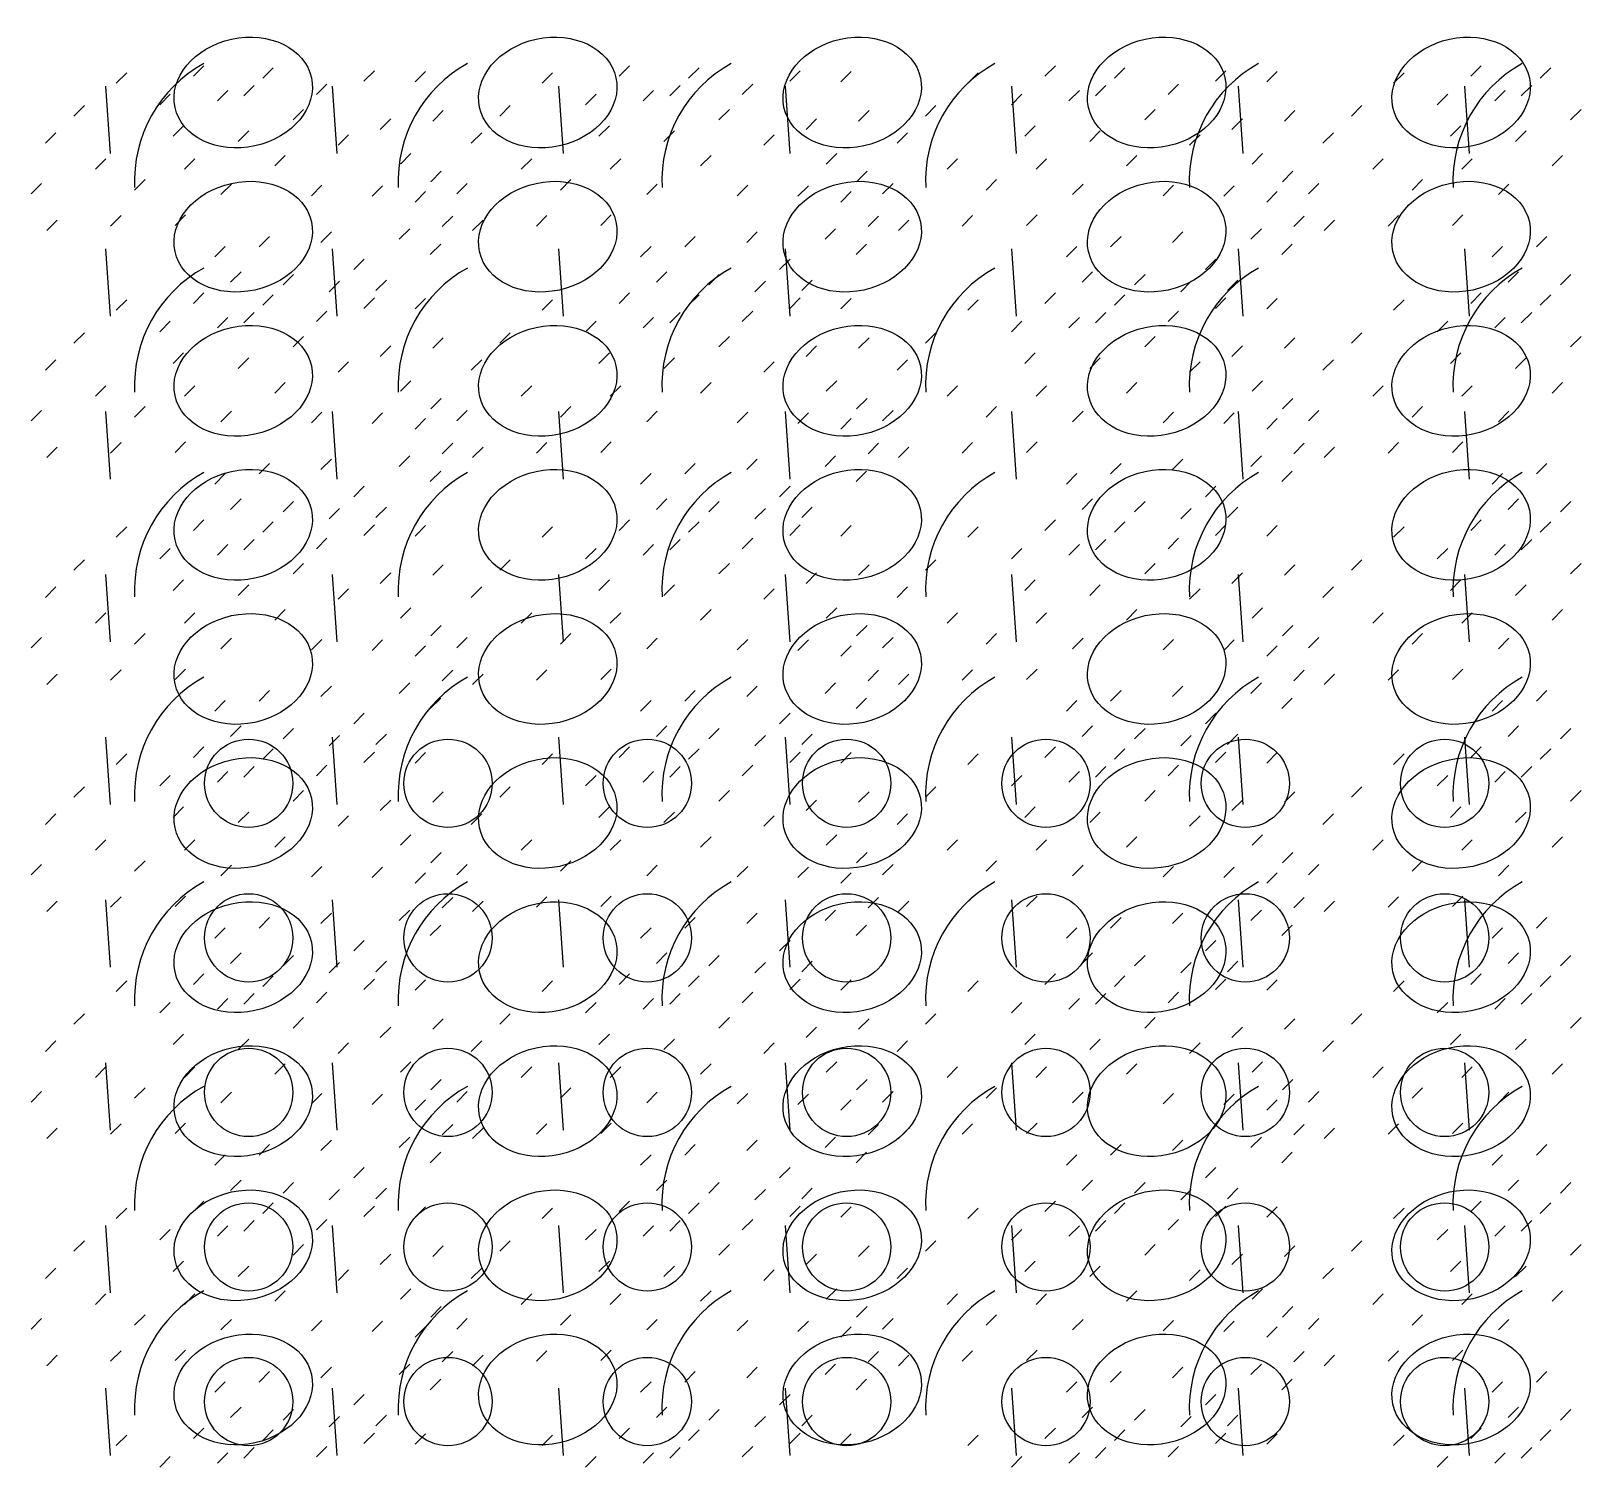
# Model space of a CAD drawing. Extents: x 0 to 1162, y -2 to 785.
# Drawn here: x 0 to 296.5, y 164.2 to 438.8 of the extents above; entities that cross this region are included whole.
import ezdxf

# ---------------------------------------------------------------- set-up
doc = ezdxf.new("R2010")
doc.units = 0
doc.header["$MEASUREMENT"] = 0
doc.layers.get('0').update_dxf_attribs({"linetype": 'CONTINUOUS'})

msp = doc.modelspace()

# ---------------------------------------------------------------- linework, layer by layer
at = {"color": 1}
for p, q in [((16.31, 428.78), (18.31, 430.78)), ((31.06, 430.11), (33.06, 432.11)), ((44.35, 429.74), (46.35, 431.74)), ((63.68, 429.14), (65.68, 431.14)), ((73.47, 429.02), (75.47, 431.02)), ((97.77, 428.78), (99.77, 430.78)), ((112.51, 430.11), (114.51, 432.11)), ((125.8, 429.74), (127.8, 431.74)), ((145.14, 429.14), (147.14, 431.14)), ((154.92, 429.02), (156.92, 431.02)), ((179.22, 428.78), (181.22, 430.78)), ((193.96, 430.11), (195.96, 432.11)), ((207.25, 429.74), (209.25, 431.74)), ((226.59, 429.14), (228.59, 431.14)), ((236.38, 429.02), (238.38, 431.02)), ((260.67, 428.78), (262.67, 430.78)), ((275.42, 430.11), (277.42, 432.11)), ((288.71, 429.74), (290.71, 431.74)), ((35.65, 425.39), (37.65, 427.39)), ((40.72, 426.36), (42.72, 428.36)), ((54.62, 426.6), (56.62, 428.6)), ((117.1, 425.39), (119.1, 427.39)), ((122.18, 426.36), (124.18, 428.36)), ((136.07, 426.6), (138.07, 428.6)), ((198.55, 425.39), (200.55, 427.39)), ((203.63, 426.36), (205.63, 428.36)), ((217.53, 426.6), (219.53, 428.6)), ((280.01, 425.39), (282.01, 427.39)), ((285.08, 426.36), (287.08, 428.36)), ((8.22, 422.49), (10.22, 424.49)), ((24.65, 424.67), (26.65, 426.67)), ((89.67, 422.49), (91.67, 424.49)), ((106.1, 424.67), (108.1, 426.67)), ((171.12, 422.49), (173.12, 424.49)), ((187.56, 424.67), (189.56, 426.67)), ((252.58, 422.49), (254.58, 424.49)), ((269.01, 424.67), (271.01, 426.67)), ((50.15, 421.77), (52.15, 423.77)), ((66.82, 419.96), (68.82, 421.96)), ((76.85, 421.53), (78.85, 423.53)), ((131.6, 421.77), (133.6, 423.77)), ((148.28, 419.96), (150.28, 421.96)), ((158.31, 421.53), (160.31, 423.53)), ((213.06, 421.77), (215.06, 423.77)), ((229.73, 419.96), (231.73, 421.96)), ((239.76, 421.53), (241.76, 423.53)), ((294.51, 421.77), (296.51, 423.77)), ((2.78, 417.3), (4.78, 419.3)), ((27.19, 418.63), (29.19, 420.63)), ((39.64, 417.66), (41.64, 419.66)), ((58.73, 416.94), (60.73, 418.94)), ((84.23, 417.3), (86.23, 419.3)), ((108.64, 418.63), (110.64, 420.63)), ((121.09, 417.66), (123.09, 419.66)), ((140.18, 416.94), (142.18, 418.94)), ((165.69, 417.3), (167.69, 419.3)), ((190.1, 418.63), (192.1, 420.63)), ((202.54, 417.66), (204.54, 419.66)), ((221.63, 416.94), (223.63, 418.94)), ((247.14, 417.3), (249.14, 419.3)), ((271.55, 418.63), (273.55, 420.63)), ((284, 417.66), (286, 419.66)), ((70.69, 413.31), (72.69, 415.31)), ((152.14, 413.31), (154.14, 415.31)), ((233.6, 413.31), (235.6, 415.31)), ((12.33, 412.34), (14.33, 414.34)), ((29.36, 412.34), (31.36, 414.34)), ((46.64, 412.95), (48.64, 414.95)), ((93.78, 412.34), (95.78, 414.34)), ((110.82, 412.34), (112.82, 414.34)), ((128.1, 412.95), (130.1, 414.95)), ((175.23, 412.34), (177.23, 414.34)), ((192.27, 412.34), (194.27, 414.34)), ((209.55, 412.95), (211.55, 414.95)), ((256.69, 412.34), (258.69, 414.34)), ((273.72, 412.34), (275.72, 414.34)), ((291, 412.95), (293, 414.95)), ((0, 407.63), (2, 409.63)), ((19.82, 408.36), (21.82, 410.36)), ((36.34, 407.48), (38.34, 409.48)), ((53.65, 407.27), (55.65, 409.27)), ((76.49, 409.93), (78.49, 411.93)), ((81.45, 407.63), (83.45, 409.63)), ((101.27, 408.36), (103.27, 410.36)), ((117.79, 407.48), (119.79, 409.48)), ((135.11, 407.27), (137.11, 409.27)), ((157.94, 409.93), (159.94, 411.93)), ((162.91, 407.63), (164.91, 409.63)), ((182.72, 408.36), (184.72, 410.36)), ((199.25, 407.48), (201.25, 409.48)), ((216.56, 407.27), (218.56, 409.27)), ((239.4, 409.93), (241.4, 411.93)), ((244.36, 407.63), (246.36, 409.63)), ((264.18, 408.36), (266.18, 410.36)), ((280.7, 407.48), (282.7, 409.48)), ((65.25, 407.15), (67.25, 409.15)), ((73.47, 406.06), (75.47, 408.06)), ((146.71, 407.15), (148.71, 409.15)), ((154.92, 406.06), (156.92, 408.06)), ((228.16, 407.15), (230.16, 409.15)), ((236.38, 406.06), (238.38, 408.06)), ((15.23, 401.47), (17.23, 403.47)), ((27.55, 401.59), (29.55, 403.59)), ((78.67, 401.35), (80.67, 403.35)), ((96.68, 401.47), (98.68, 403.47)), ((109, 401.59), (111, 403.59)), ((160.12, 401.35), (162.12, 403.35)), ((178.13, 401.47), (180.13, 403.47)), ((190.46, 401.59), (192.46, 403.59)), ((241.57, 401.35), (243.57, 403.35)), ((259.59, 401.47), (261.59, 403.47)), ((271.91, 401.59), (273.91, 403.59)), ((3.02, 400.62), (5.02, 402.62)), ((55.47, 398.33), (57.47, 400.33)), ((70.45, 398.93), (72.45, 400.93)), ((84.47, 400.62), (86.47, 402.62)), ((136.92, 398.33), (138.92, 400.33)), ((151.9, 398.93), (153.9, 400.93)), ((165.93, 400.62), (167.93, 402.62)), ((218.37, 398.33), (220.37, 400.33)), ((233.36, 398.93), (235.36, 400.93)), ((247.38, 400.62), (249.38, 402.62)), ((35.16, 395.55), (37.16, 397.55)), ((43.62, 397.48), (45.62, 399.48)), ((76.37, 396.03), (78.37, 398.03)), ((116.62, 395.55), (118.62, 397.55)), ((125.08, 397.48), (127.08, 399.48)), ((157.82, 396.03), (159.82, 398.03)), ((198.07, 395.55), (200.07, 397.55)), ((206.53, 397.48), (208.53, 399.48)), ((239.28, 396.03), (241.28, 398.03)), ((279.52, 395.55), (281.52, 397.55)), ((287.98, 397.48), (289.98, 399.48)), ((61.75, 393.13), (63.75, 395.13)), ((143.2, 393.13), (145.2, 395.13)), ((224.66, 393.13), (226.66, 395.13)), ((38.19, 390.71), (40.19, 392.71)), ((48.21, 390.23), (50.21, 392.23)), ((119.64, 390.71), (121.64, 392.71)), ((129.67, 390.23), (131.67, 392.23)), ((201.09, 390.71), (203.09, 392.71)), ((211.12, 390.23), (213.12, 392.23)), ((282.55, 390.71), (284.55, 392.71)), ((292.57, 390.23), (294.57, 392.23)), ((31.06, 386.69), (33.06, 388.69)), ((57.04, 388.9), (59.04, 390.9)), ((65.98, 389.14), (67.98, 391.14)), ((112.51, 386.69), (114.51, 388.69)), ((138.49, 388.9), (140.49, 390.9)), ((147.43, 389.14), (149.43, 391.14)), ((193.96, 386.69), (195.96, 388.69)), ((219.94, 388.9), (221.94, 390.9)), ((228.88, 389.14), (230.88, 391.14)), ((275.42, 386.69), (277.42, 388.69)), ((16.31, 385.36), (18.31, 387.36)), ((44.35, 386.33), (46.35, 388.33)), ((63.68, 385.73), (65.68, 387.73)), ((73.47, 385.61), (75.47, 387.61)), ((97.77, 385.36), (99.77, 387.36)), ((125.8, 386.33), (127.8, 388.33)), ((145.14, 385.73), (147.14, 387.73)), ((154.92, 385.61), (156.92, 387.61)), ((179.22, 385.36), (181.22, 387.36)), ((207.25, 386.33), (209.25, 388.33)), ((226.59, 385.73), (228.59, 387.73)), ((236.38, 385.61), (238.38, 387.61)), ((260.67, 385.36), (262.67, 387.36)), ((288.71, 386.33), (290.71, 388.33)), ((24.65, 381.26), (26.65, 383.26)), ((35.65, 381.98), (37.65, 383.98)), ((40.72, 382.95), (42.72, 384.95)), ((54.62, 383.19), (56.62, 385.19)), ((106.1, 381.26), (108.1, 383.26)), ((117.1, 381.98), (119.1, 383.98)), ((122.18, 382.95), (124.18, 384.95)), ((136.07, 383.19), (138.07, 385.19)), ((187.56, 381.26), (189.56, 383.26)), ((198.55, 381.98), (200.55, 383.98)), ((203.63, 382.95), (205.63, 384.95)), ((217.53, 383.19), (219.53, 385.19)), ((269.01, 381.26), (271.01, 383.26)), ((280.01, 381.98), (282.01, 383.98)), ((285.08, 382.95), (287.08, 384.95)), ((8.22, 379.08), (10.22, 381.08)), ((50.15, 378.36), (52.15, 380.36)), ((76.85, 378.11), (78.85, 380.11)), ((89.67, 379.08), (91.67, 381.08)), ((131.6, 378.36), (133.6, 380.36)), ((158.31, 378.11), (160.31, 380.11)), ((171.12, 379.08), (173.12, 381.08)), ((213.06, 378.36), (215.06, 380.36)), ((239.76, 378.11), (241.76, 380.11)), ((252.58, 379.08), (254.58, 381.08)), ((294.51, 378.36), (296.51, 380.36)), ((27.19, 375.21), (29.19, 377.21)), ((66.82, 376.54), (68.82, 378.54)), ((108.64, 375.21), (110.64, 377.21)), ((148.28, 376.54), (150.28, 378.54)), ((190.1, 375.21), (192.1, 377.21)), ((229.73, 376.54), (231.73, 378.54)), ((271.55, 375.21), (273.55, 377.21)), ((2.78, 373.89), (4.78, 375.89)), ((39.64, 374.25), (41.64, 376.25)), ((58.73, 373.52), (60.73, 375.52)), ((84.23, 373.89), (86.23, 375.89)), ((121.09, 374.25), (123.09, 376.25)), ((140.18, 373.52), (142.18, 375.52)), ((165.69, 373.89), (167.69, 375.89)), ((202.54, 374.25), (204.54, 376.25)), ((221.63, 373.52), (223.63, 375.52)), ((247.14, 373.89), (249.14, 375.89)), ((284, 374.25), (286, 376.25)), ((12.33, 368.93), (14.33, 370.93)), ((29.36, 368.93), (31.36, 370.93)), ((46.64, 369.53), (48.64, 371.53)), ((70.69, 369.9), (72.69, 371.9)), ((93.78, 368.93), (95.78, 370.93)), ((110.82, 368.93), (112.82, 370.93)), ((128.1, 369.53), (130.1, 371.53)), ((152.14, 369.9), (154.14, 371.9)), ((175.23, 368.93), (177.23, 370.93)), ((192.27, 368.93), (194.27, 370.93)), ((209.55, 369.53), (211.55, 371.53)), ((233.6, 369.9), (235.6, 371.9)), ((256.69, 368.93), (258.69, 370.93)), ((273.72, 368.93), (275.72, 370.93)), ((291, 369.53), (293, 371.53)), ((76.49, 366.51), (78.49, 368.51)), ((157.94, 366.51), (159.94, 368.51)), ((239.4, 366.51), (241.4, 368.51)), ((0, 364.22), (2, 366.22)), ((19.82, 364.94), (21.82, 366.94)), ((36.34, 364.06), (38.34, 366.06)), ((53.65, 363.86), (55.65, 365.86)), ((65.25, 363.73), (67.25, 365.73)), ((81.45, 364.22), (83.45, 366.22)), ((101.27, 364.94), (103.27, 366.94)), ((117.79, 364.06), (119.79, 366.06)), ((135.11, 363.86), (137.11, 365.86)), ((146.71, 363.73), (148.71, 365.73)), ((162.91, 364.22), (164.91, 366.22)), ((182.72, 364.94), (184.72, 366.94)), ((199.25, 364.06), (201.25, 366.06)), ((216.56, 363.86), (218.56, 365.86)), ((228.16, 363.73), (230.16, 365.73)), ((244.36, 364.22), (246.36, 366.22)), ((264.18, 364.94), (266.18, 366.94)), ((280.7, 364.06), (282.7, 366.06)), ((73.47, 362.65), (75.47, 364.65)), ((154.92, 362.65), (156.92, 364.65)), ((236.38, 362.65), (238.38, 364.65)), ((3.02, 357.21), (5.02, 359.21)), ((15.23, 358.06), (17.23, 360.06)), ((27.55, 358.18), (29.55, 360.18)), ((78.67, 357.93), (80.67, 359.93)), ((84.47, 357.21), (86.47, 359.21)), ((96.68, 358.06), (98.68, 360.06)), ((109, 358.18), (111, 360.18)), ((160.12, 357.93), (162.12, 359.93)), ((165.93, 357.21), (167.93, 359.21)), ((178.13, 358.06), (180.13, 360.06)), ((190.46, 358.18), (192.46, 360.18)), ((241.57, 357.93), (243.57, 359.93)), ((247.38, 357.21), (249.38, 359.21)), ((259.59, 358.06), (261.59, 360.06)), ((271.91, 358.18), (273.91, 360.18)), ((43.62, 354.07), (45.62, 356.07)), ((55.47, 354.91), (57.47, 356.91)), ((70.45, 355.52), (72.45, 357.52)), ((125.08, 354.07), (127.08, 356.07)), ((136.92, 354.91), (138.92, 356.91)), ((151.9, 355.52), (153.9, 357.52)), ((206.53, 354.07), (208.53, 356.07)), ((218.37, 354.91), (220.37, 356.91)), ((233.36, 355.52), (235.36, 357.52)), ((287.98, 354.07), (289.98, 356.07)), ((35.16, 352.13), (37.16, 354.13)), ((76.37, 352.62), (78.37, 354.62)), ((116.62, 352.13), (118.62, 354.13)), ((157.82, 352.62), (159.82, 354.62)), ((198.07, 352.13), (200.07, 354.13)), ((239.28, 352.62), (241.28, 354.62)), ((279.52, 352.13), (281.52, 354.13)), ((61.75, 349.72), (63.75, 351.72)), ((143.2, 349.72), (145.2, 351.72)), ((224.66, 349.72), (226.66, 351.72)), ((38.19, 347.3), (40.19, 349.3)), ((48.21, 346.82), (50.21, 348.82)), ((57.04, 345.49), (59.04, 347.49)), ((65.98, 345.73), (67.98, 347.73)), ((119.64, 347.3), (121.64, 349.3)), ((129.67, 346.82), (131.67, 348.82)), ((138.49, 345.49), (140.49, 347.49)), ((147.43, 345.73), (149.43, 347.73)), ((201.09, 347.3), (203.09, 349.3)), ((211.12, 346.82), (213.12, 348.82)), ((219.94, 345.49), (221.94, 347.49)), ((228.88, 345.73), (230.88, 347.73)), ((282.55, 347.3), (284.55, 349.3)), ((292.57, 346.82), (294.57, 348.82)), ((16.31, 341.95), (18.31, 343.95)), ((31.06, 343.28), (33.06, 345.28)), ((44.35, 342.92), (46.35, 344.92)), ((63.68, 342.31), (65.68, 344.31)), ((73.47, 342.19), (75.47, 344.19)), ((97.77, 341.95), (99.77, 343.95)), ((112.51, 343.28), (114.51, 345.28)), ((125.8, 342.92), (127.8, 344.92)), ((145.14, 342.31), (147.14, 344.31)), ((154.92, 342.19), (156.92, 344.19)), ((179.22, 341.95), (181.22, 343.95)), ((193.96, 343.28), (195.96, 345.28)), ((207.25, 342.92), (209.25, 344.92)), ((226.59, 342.31), (228.59, 344.31)), ((236.38, 342.19), (238.38, 344.19)), ((260.67, 341.95), (262.67, 343.95)), ((275.42, 343.28), (277.42, 345.28)), ((288.71, 342.92), (290.71, 344.92)), ((40.72, 339.54), (42.72, 341.54)), ((54.62, 339.78), (56.62, 341.78)), ((122.18, 339.54), (124.18, 341.54)), ((136.07, 339.78), (138.07, 341.78)), ((203.63, 339.54), (205.63, 341.54)), ((217.53, 339.78), (219.53, 341.78)), ((285.08, 339.54), (287.08, 341.54)), ((24.65, 337.84), (26.65, 339.84)), ((35.65, 338.57), (37.65, 340.57)), ((106.1, 337.84), (108.1, 339.84)), ((117.1, 338.57), (119.1, 340.57)), ((187.56, 337.84), (189.56, 339.84)), ((198.55, 338.57), (200.55, 340.57)), ((269.01, 337.84), (271.01, 339.84)), ((280.01, 338.57), (282.01, 340.57)), ((8.22, 335.67), (10.22, 337.67)), ((50.15, 334.94), (52.15, 336.94)), ((66.82, 333.13), (68.82, 335.13)), ((76.85, 334.7), (78.85, 336.7)), ((89.67, 335.67), (91.67, 337.67)), ((131.6, 334.94), (133.6, 336.94)), ((148.28, 333.13), (150.28, 335.13)), ((158.31, 334.7), (160.31, 336.7)), ((171.12, 335.67), (173.12, 337.67)), ((213.06, 334.94), (215.06, 336.94)), ((229.73, 333.13), (231.73, 335.13)), ((239.76, 334.7), (241.76, 336.7)), ((252.58, 335.67), (254.58, 337.67)), ((294.51, 334.94), (296.51, 336.94)), ((2.78, 330.47), (4.78, 332.47)), ((27.19, 331.8), (29.19, 333.8)), ((39.64, 330.84), (41.64, 332.84)), ((58.73, 330.11), (60.73, 332.11)), ((84.23, 330.47), (86.23, 332.47)), ((108.64, 331.8), (110.64, 333.8)), ((121.09, 330.84), (123.09, 332.84)), ((140.18, 330.11), (142.18, 332.11)), ((165.69, 330.47), (167.69, 332.47)), ((190.1, 331.8), (192.1, 333.8)), ((202.54, 330.84), (204.54, 332.84)), ((221.63, 330.11), (223.63, 332.11)), ((247.14, 330.47), (249.14, 332.47)), ((271.55, 331.8), (273.55, 333.8)), ((284, 330.84), (286, 332.84)), ((12.33, 325.52), (14.33, 327.52)), ((29.36, 325.52), (31.36, 327.52)), ((46.64, 326.12), (48.64, 328.12)), ((70.69, 326.48), (72.69, 328.48)), ((93.78, 325.52), (95.78, 327.52)), ((110.82, 325.52), (112.82, 327.52)), ((128.1, 326.12), (130.1, 328.12)), ((152.14, 326.48), (154.14, 328.48)), ((175.23, 325.52), (177.23, 327.52)), ((192.27, 325.52), (194.27, 327.52)), ((209.55, 326.12), (211.55, 328.12)), ((233.6, 326.48), (235.6, 328.48)), ((256.69, 325.52), (258.69, 327.52)), ((273.72, 325.52), (275.72, 327.52)), ((291, 326.12), (293, 328.12)), ((19.82, 321.53), (21.82, 323.53)), ((76.49, 323.1), (78.49, 325.1)), ((101.27, 321.53), (103.27, 323.53)), ((157.94, 323.1), (159.94, 325.1)), ((182.72, 321.53), (184.72, 323.53)), ((239.4, 323.1), (241.4, 325.1)), ((264.18, 321.53), (266.18, 323.53)), ((0, 320.81), (2, 322.81)), ((36.34, 320.65), (38.34, 322.65)), ((53.65, 320.44), (55.65, 322.44)), ((65.25, 320.32), (67.25, 322.32)), ((73.47, 319.23), (75.47, 321.23)), ((81.45, 320.81), (83.45, 322.81)), ((117.79, 320.65), (119.79, 322.65)), ((135.11, 320.44), (137.11, 322.44)), ((146.71, 320.32), (148.71, 322.32)), ((154.92, 319.23), (156.92, 321.23)), ((162.91, 320.81), (164.91, 322.81)), ((199.25, 320.65), (201.25, 322.65)), ((216.56, 320.44), (218.56, 322.44)), ((228.16, 320.32), (230.16, 322.32)), ((236.38, 319.23), (238.38, 321.23)), ((244.36, 320.81), (246.36, 322.81)), ((280.7, 320.65), (282.7, 322.65)), ((3.02, 313.8), (5.02, 315.8)), ((15.23, 314.64), (17.23, 316.64)), ((27.55, 314.76), (29.55, 316.76)), ((78.67, 314.52), (80.67, 316.52)), ((84.47, 313.8), (86.47, 315.8)), ((96.68, 314.64), (98.68, 316.64)), ((109, 314.76), (111, 316.76)), ((160.12, 314.52), (162.12, 316.52)), ((165.93, 313.8), (167.93, 315.8)), ((178.13, 314.64), (180.13, 316.64)), ((190.46, 314.76), (192.46, 316.76)), ((241.57, 314.52), (243.57, 316.52)), ((247.38, 313.8), (249.38, 315.8)), ((259.59, 314.64), (261.59, 316.64)), ((271.91, 314.76), (273.91, 316.76)), ((43.62, 310.65), (45.62, 312.65)), ((55.47, 311.5), (57.47, 313.5)), ((70.45, 312.1), (72.45, 314.1)), ((125.08, 310.65), (127.08, 312.65)), ((136.92, 311.5), (138.92, 313.5)), ((151.9, 312.1), (153.9, 314.1)), ((206.53, 310.65), (208.53, 312.65)), ((218.37, 311.5), (220.37, 313.5)), ((233.36, 312.1), (235.36, 314.1)), ((287.98, 310.65), (289.98, 312.65)), ((35.16, 308.72), (37.16, 310.72)), ((76.37, 309.2), (78.37, 311.2)), ((116.62, 308.72), (118.62, 310.72)), ((157.82, 309.2), (159.82, 311.2)), ((198.07, 308.72), (200.07, 310.72)), ((239.28, 309.2), (241.28, 311.2)), ((279.52, 308.72), (281.52, 310.72)), ((38.19, 303.89), (40.19, 305.89)), ((48.21, 303.4), (50.21, 305.4)), ((61.75, 306.3), (63.75, 308.3)), ((119.64, 303.89), (121.64, 305.89)), ((129.67, 303.4), (131.67, 305.4)), ((143.2, 306.3), (145.2, 308.3)), ((201.09, 303.89), (203.09, 305.89)), ((211.12, 303.4), (213.12, 305.4)), ((224.66, 306.3), (226.66, 308.3)), ((282.55, 303.89), (284.55, 305.89)), ((292.57, 303.4), (294.57, 305.4)), ((57.04, 302.08), (59.04, 304.08)), ((65.98, 302.32), (67.98, 304.32)), ((138.49, 302.08), (140.49, 304.08)), ((147.43, 302.32), (149.43, 304.32)), ((219.94, 302.08), (221.94, 304.08)), ((228.88, 302.32), (230.88, 304.32)), ((16.31, 298.54), (18.31, 300.54)), ((31.06, 299.87), (33.06, 301.87)), ((44.35, 299.51), (46.35, 301.51)), ((63.68, 298.9), (65.68, 300.9)), ((73.47, 298.78), (75.47, 300.78)), ((97.77, 298.54), (99.77, 300.54)), ((112.51, 299.87), (114.51, 301.87)), ((125.8, 299.51), (127.8, 301.51)), ((145.14, 298.9), (147.14, 300.9)), ((154.92, 298.78), (156.92, 300.78)), ((179.22, 298.54), (181.22, 300.54)), ((193.96, 299.87), (195.96, 301.87)), ((207.25, 299.51), (209.25, 301.51)), ((226.59, 298.9), (228.59, 300.9)), ((236.38, 298.78), (238.38, 300.78)), ((260.67, 298.54), (262.67, 300.54)), ((275.42, 299.87), (277.42, 301.87)), ((288.71, 299.51), (290.71, 301.51)), ((35.65, 295.16), (37.65, 297.16)), ((40.72, 296.12), (42.72, 298.12)), ((54.62, 296.36), (56.62, 298.36)), ((117.1, 295.16), (119.1, 297.16)), ((122.18, 296.12), (124.18, 298.12)), ((136.07, 296.36), (138.07, 298.36)), ((198.55, 295.16), (200.55, 297.16)), ((203.63, 296.12), (205.63, 298.12)), ((217.53, 296.36), (219.53, 298.36)), ((280.01, 295.16), (282.01, 297.16)), ((285.08, 296.12), (287.08, 298.12)), ((8.22, 292.26), (10.22, 294.26)), ((24.65, 294.43), (26.65, 296.43)), ((89.67, 292.26), (91.67, 294.26)), ((106.1, 294.43), (108.1, 296.43)), ((171.12, 292.26), (173.12, 294.26)), ((187.56, 294.43), (189.56, 296.43)), ((252.58, 292.26), (254.58, 294.26)), ((269.01, 294.43), (271.01, 296.43)), ((50.15, 291.53), (52.15, 293.53)), ((66.82, 289.72), (68.82, 291.72)), ((76.85, 291.29), (78.85, 293.29)), ((131.6, 291.53), (133.6, 293.53)), ((148.28, 289.72), (150.28, 291.72)), ((158.31, 291.29), (160.31, 293.29)), ((213.06, 291.53), (215.06, 293.53)), ((229.73, 289.72), (231.73, 291.72)), ((239.76, 291.29), (241.76, 293.29)), ((294.51, 291.53), (296.51, 293.53)), ((2.78, 287.06), (4.78, 289.06)), ((27.19, 288.39), (29.19, 290.39)), ((39.64, 287.42), (41.64, 289.42)), ((58.73, 286.7), (60.73, 288.7)), ((84.23, 287.06), (86.23, 289.06)), ((108.64, 288.39), (110.64, 290.39)), ((121.09, 287.42), (123.09, 289.42)), ((140.18, 286.7), (142.18, 288.7)), ((165.69, 287.06), (167.69, 289.06)), ((190.1, 288.39), (192.1, 290.39)), ((202.54, 287.42), (204.54, 289.42)), ((221.63, 286.7), (223.63, 288.7)), ((247.14, 287.06), (249.14, 289.06)), ((271.55, 288.39), (273.55, 290.39)), ((284, 287.42), (286, 289.42)), ((46.64, 282.71), (48.64, 284.71)), ((70.69, 283.07), (72.69, 285.07)), ((128.1, 282.71), (130.1, 284.71)), ((152.14, 283.07), (154.14, 285.07)), ((209.55, 282.71), (211.55, 284.71)), ((233.6, 283.07), (235.6, 285.07)), ((291, 282.71), (293, 284.71)), ((12.33, 282.11), (14.33, 284.11)), ((29.36, 282.11), (31.36, 284.11)), ((76.49, 279.69), (78.49, 281.69)), ((93.78, 282.11), (95.78, 284.11)), ((110.82, 282.11), (112.82, 284.11)), ((157.94, 279.69), (159.94, 281.69)), ((175.23, 282.11), (177.23, 284.11)), ((192.27, 282.11), (194.27, 284.11)), ((239.4, 279.69), (241.4, 281.69)), ((256.69, 282.11), (258.69, 284.11)), ((273.72, 282.11), (275.72, 284.11)), ((0, 277.39), (2, 279.39)), ((19.82, 278.12), (21.82, 280.12)), ((36.34, 277.24), (38.34, 279.24)), ((53.65, 277.03), (55.65, 279.03)), ((65.25, 276.91), (67.25, 278.91)), ((81.45, 277.39), (83.45, 279.39)), ((101.27, 278.12), (103.27, 280.12)), ((117.79, 277.24), (119.79, 279.24)), ((135.11, 277.03), (137.11, 279.03)), ((146.71, 276.91), (148.71, 278.91)), ((162.91, 277.39), (164.91, 279.39)), ((182.72, 278.12), (184.72, 280.12)), ((199.25, 277.24), (201.25, 279.24)), ((216.56, 277.03), (218.56, 279.03)), ((228.16, 276.91), (230.16, 278.91)), ((244.36, 277.39), (246.36, 279.39)), ((264.18, 278.12), (266.18, 280.12)), ((280.7, 277.24), (282.7, 279.24)), ((73.47, 275.82), (75.47, 277.82)), ((154.92, 275.82), (156.92, 277.82)), ((236.38, 275.82), (238.38, 277.82)), ((15.23, 271.23), (17.23, 273.23)), ((27.55, 271.35), (29.55, 273.35)), ((78.67, 271.11), (80.67, 273.11)), ((96.68, 271.23), (98.68, 273.23)), ((109, 271.35), (111, 273.35)), ((160.12, 271.11), (162.12, 273.11)), ((178.13, 271.23), (180.13, 273.23)), ((190.46, 271.35), (192.46, 273.35)), ((241.57, 271.11), (243.57, 273.11)), ((259.59, 271.23), (261.59, 273.23)), ((271.91, 271.35), (273.91, 273.35)), ((3.02, 270.38), (5.02, 272.38)), ((55.47, 268.09), (57.47, 270.09)), ((70.45, 268.69), (72.45, 270.69)), ((84.47, 270.38), (86.47, 272.38)), ((136.92, 268.09), (138.92, 270.09)), ((151.9, 268.69), (153.9, 270.69)), ((165.93, 270.38), (167.93, 272.38)), ((218.37, 268.09), (220.37, 270.09)), ((233.36, 268.69), (235.36, 270.69)), ((247.38, 270.38), (249.38, 272.38)), ((35.16, 265.31), (37.16, 267.31)), ((43.62, 267.24), (45.62, 269.24)), ((76.37, 265.79), (78.37, 267.79)), ((116.62, 265.31), (118.62, 267.31)), ((125.08, 267.24), (127.08, 269.24)), ((157.82, 265.79), (159.82, 267.79)), ((198.07, 265.31), (200.07, 267.31)), ((206.53, 267.24), (208.53, 269.24)), ((239.28, 265.79), (241.28, 267.79)), ((279.52, 265.31), (281.52, 267.31)), ((287.98, 267.24), (289.98, 269.24)), ((61.75, 262.89), (63.75, 264.89)), ((143.2, 262.89), (145.2, 264.89)), ((224.66, 262.89), (226.66, 264.89)), ((38.19, 260.48), (40.19, 262.48)), ((48.21, 259.99), (50.21, 261.99)), ((119.64, 260.48), (121.64, 262.48)), ((129.67, 259.99), (131.67, 261.99)), ((201.09, 260.48), (203.09, 262.48)), ((211.12, 259.99), (213.12, 261.99)), ((282.55, 260.48), (284.55, 262.48)), ((292.57, 259.99), (294.57, 261.99)), ((31.06, 256.46), (33.06, 258.46)), ((44.35, 256.09), (46.35, 258.09)), ((57.04, 258.66), (59.04, 260.66)), ((65.98, 258.9), (67.98, 260.9)), ((112.51, 256.46), (114.51, 258.46)), ((125.8, 256.09), (127.8, 258.09)), ((138.49, 258.66), (140.49, 260.66)), ((147.43, 258.9), (149.43, 260.9)), ((193.96, 256.46), (195.96, 258.46)), ((207.25, 256.09), (209.25, 258.09)), ((219.94, 258.66), (221.94, 260.66)), ((228.88, 258.9), (230.88, 260.9)), ((275.42, 256.46), (277.42, 258.46)), ((288.71, 256.09), (290.71, 258.09)), ((16.31, 255.13), (18.31, 257.13)), ((63.68, 255.49), (65.68, 257.49)), ((73.47, 255.37), (75.47, 257.37)), ((97.77, 255.13), (99.77, 257.13)), ((145.14, 255.49), (147.14, 257.49)), ((154.92, 255.37), (156.92, 257.37)), ((179.22, 255.13), (181.22, 257.13)), ((226.59, 255.49), (228.59, 257.49)), ((236.38, 255.37), (238.38, 257.37)), ((260.67, 255.13), (262.67, 257.13)), ((24.65, 251.02), (26.65, 253.02)), ((35.65, 251.74), (37.65, 253.74)), ((40.72, 252.71), (42.72, 254.71)), ((54.62, 252.95), (56.62, 254.95)), ((106.1, 251.02), (108.1, 253.02)), ((117.1, 251.74), (119.1, 253.74)), ((122.18, 252.71), (124.18, 254.71)), ((136.07, 252.95), (138.07, 254.95)), ((187.56, 251.02), (189.56, 253.02)), ((198.55, 251.74), (200.55, 253.74)), ((203.63, 252.71), (205.63, 254.71)), ((217.53, 252.95), (219.53, 254.95)), ((269.01, 251.02), (271.01, 253.02)), ((280.01, 251.74), (282.01, 253.74)), ((285.08, 252.71), (287.08, 254.71)), ((8.22, 248.84), (10.22, 250.84)), ((50.15, 248.12), (52.15, 250.12)), ((76.85, 247.88), (78.85, 249.88)), ((89.67, 248.84), (91.67, 250.84)), ((131.6, 248.12), (133.6, 250.12)), ((158.31, 247.88), (160.31, 249.88)), ((171.12, 248.84), (173.12, 250.84)), ((213.06, 248.12), (215.06, 250.12)), ((239.76, 247.88), (241.76, 249.88)), ((252.58, 248.84), (254.58, 250.84)), ((294.51, 248.12), (296.51, 250.12)), ((27.19, 244.98), (29.19, 246.98)), ((66.82, 246.31), (68.82, 248.31)), ((108.64, 244.98), (110.64, 246.98)), ((148.28, 246.31), (150.28, 248.31)), ((190.1, 244.98), (192.1, 246.98)), ((229.73, 246.31), (231.73, 248.31)), ((271.55, 244.98), (273.55, 246.98)), ((2.78, 243.65), (4.78, 245.65)), ((39.64, 244.01), (41.64, 246.01)), ((58.73, 243.28), (60.73, 245.28)), ((84.23, 243.65), (86.23, 245.65)), ((121.09, 244.01), (123.09, 246.01)), ((140.18, 243.28), (142.18, 245.28)), ((165.69, 243.65), (167.69, 245.65)), ((202.54, 244.01), (204.54, 246.01)), ((221.63, 243.28), (223.63, 245.28)), ((247.14, 243.65), (249.14, 245.65)), ((284, 244.01), (286, 246.01)), ((12.33, 238.69), (14.33, 240.69)), ((29.36, 238.69), (31.36, 240.69)), ((46.64, 239.3), (48.64, 241.3)), ((70.69, 239.66), (72.69, 241.66)), ((93.78, 238.69), (95.78, 240.69)), ((110.82, 238.69), (112.82, 240.69)), ((128.1, 239.3), (130.1, 241.3)), ((152.14, 239.66), (154.14, 241.66)), ((175.23, 238.69), (177.23, 240.69)), ((192.27, 238.69), (194.27, 240.69)), ((209.55, 239.3), (211.55, 241.3)), ((233.6, 239.66), (235.6, 241.66)), ((256.69, 238.69), (258.69, 240.69)), ((273.72, 238.69), (275.72, 240.69)), ((291, 239.3), (293, 241.3)), ((76.49, 236.28), (78.49, 238.28)), ((157.94, 236.28), (159.94, 238.28)), ((239.4, 236.28), (241.4, 238.28)), ((0, 233.98), (2, 235.98)), ((19.82, 234.71), (21.82, 236.71)), ((36.34, 233.83), (38.34, 235.83)), ((53.65, 233.62), (55.65, 235.62)), ((65.25, 233.5), (67.25, 235.5)), ((73.47, 232.41), (75.47, 234.41)), ((81.45, 233.98), (83.45, 235.98)), ((101.27, 234.71), (103.27, 236.71)), ((117.79, 233.83), (119.79, 235.83)), ((135.11, 233.62), (137.11, 235.62)), ((146.71, 233.5), (148.71, 235.5)), ((154.92, 232.41), (156.92, 234.41)), ((162.91, 233.98), (164.91, 235.98)), ((182.72, 234.71), (184.72, 236.71)), ((199.25, 233.83), (201.25, 235.83)), ((216.56, 233.62), (218.56, 235.62)), ((228.16, 233.5), (230.16, 235.5)), ((236.38, 232.41), (238.38, 234.41)), ((244.36, 233.98), (246.36, 235.98)), ((264.18, 234.71), (266.18, 236.71)), ((280.7, 233.83), (282.7, 235.83)), ((3.02, 226.97), (5.02, 228.97)), ((15.23, 227.82), (17.23, 229.82)), ((27.55, 227.94), (29.55, 229.94)), ((78.67, 227.7), (80.67, 229.7)), ((84.47, 226.97), (86.47, 228.97)), ((96.68, 227.82), (98.68, 229.82)), ((109, 227.94), (111, 229.94)), ((160.12, 227.7), (162.12, 229.7)), ((165.93, 226.97), (167.93, 228.97)), ((178.13, 227.82), (180.13, 229.82)), ((190.46, 227.94), (192.46, 229.94)), ((241.57, 227.7), (243.57, 229.7)), ((247.38, 226.97), (249.38, 228.97)), ((259.59, 227.82), (261.59, 229.82)), ((271.91, 227.94), (273.91, 229.94)), ((43.62, 223.83), (45.62, 225.83)), ((55.47, 224.68), (57.47, 226.68)), ((70.45, 225.28), (72.45, 227.28)), ((125.08, 223.83), (127.08, 225.83)), ((136.92, 224.68), (138.92, 226.68)), ((151.9, 225.28), (153.9, 227.28)), ((206.53, 223.83), (208.53, 225.83)), ((218.37, 224.68), (220.37, 226.68)), ((233.36, 225.28), (235.36, 227.28)), ((287.98, 223.83), (289.98, 225.83)), ((35.16, 221.9), (37.16, 223.9)), ((76.37, 222.38), (78.37, 224.38)), ((116.62, 221.9), (118.62, 223.9)), ((157.82, 222.38), (159.82, 224.38)), ((198.07, 221.9), (200.07, 223.9)), ((239.28, 222.38), (241.28, 224.38)), ((279.52, 221.9), (281.52, 223.9)), ((61.75, 219.48), (63.75, 221.48)), ((143.2, 219.48), (145.2, 221.48)), ((224.66, 219.48), (226.66, 221.48)), ((38.19, 217.06), (40.19, 219.06)), ((48.21, 216.58), (50.21, 218.58)), ((57.04, 215.25), (59.04, 217.25)), ((65.98, 215.49), (67.98, 217.49)), ((119.64, 217.06), (121.64, 219.06)), ((129.67, 216.58), (131.67, 218.58)), ((138.49, 215.25), (140.49, 217.25)), ((147.43, 215.49), (149.43, 217.49)), ((201.09, 217.06), (203.09, 219.06)), ((211.12, 216.58), (213.12, 218.58)), ((219.94, 215.25), (221.94, 217.25)), ((228.88, 215.49), (230.88, 217.49)), ((282.55, 217.06), (284.55, 219.06)), ((292.57, 216.58), (294.57, 218.58)), ((16.31, 211.71), (18.31, 213.71)), ((31.06, 213.04), (33.06, 215.04)), ((44.35, 212.68), (46.35, 214.68)), ((63.68, 212.08), (65.68, 214.08)), ((73.47, 211.96), (75.47, 213.96)), ((97.77, 211.71), (99.77, 213.71)), ((112.51, 213.04), (114.51, 215.04)), ((125.8, 212.68), (127.8, 214.68)), ((145.14, 212.08), (147.14, 214.08)), ((154.92, 211.96), (156.92, 213.96)), ((179.22, 211.71), (181.22, 213.71)), ((193.96, 213.04), (195.96, 215.04)), ((207.25, 212.68), (209.25, 214.68)), ((226.59, 212.08), (228.59, 214.08)), ((236.38, 211.96), (238.38, 213.96)), ((260.67, 211.71), (262.67, 213.71)), ((275.42, 213.04), (277.42, 215.04)), ((288.71, 212.68), (290.71, 214.68)), ((40.72, 209.3), (42.72, 211.3)), ((54.62, 209.54), (56.62, 211.54)), ((122.18, 209.3), (124.18, 211.3)), ((136.07, 209.54), (138.07, 211.54)), ((203.63, 209.3), (205.63, 211.3)), ((217.53, 209.54), (219.53, 211.54)), ((285.08, 209.3), (287.08, 211.3)), ((24.65, 207.61), (26.65, 209.61)), ((35.65, 208.33), (37.65, 210.33)), ((106.1, 207.61), (108.1, 209.61)), ((117.1, 208.33), (119.1, 210.33)), ((187.56, 207.61), (189.56, 209.61)), ((198.55, 208.33), (200.55, 210.33)), ((269.01, 207.61), (271.01, 209.61)), ((280.01, 208.33), (282.01, 210.33)), ((8.22, 205.43), (10.22, 207.43)), ((50.15, 204.71), (52.15, 206.71)), ((66.82, 202.89), (68.82, 204.89)), ((76.85, 204.46), (78.85, 206.46)), ((89.67, 205.43), (91.67, 207.43)), ((131.6, 204.71), (133.6, 206.71)), ((148.28, 202.89), (150.28, 204.89)), ((158.31, 204.46), (160.31, 206.46)), ((171.12, 205.43), (173.12, 207.43)), ((213.06, 204.71), (215.06, 206.71)), ((229.73, 202.89), (231.73, 204.89)), ((239.76, 204.46), (241.76, 206.46)), ((252.58, 205.43), (254.58, 207.43)), ((294.51, 204.71), (296.51, 206.71)), ((2.78, 200.23), (4.78, 202.23)), ((27.19, 201.56), (29.19, 203.56)), ((39.64, 200.6), (41.64, 202.6)), ((58.73, 199.87), (60.73, 201.87)), ((84.23, 200.23), (86.23, 202.23)), ((108.64, 201.56), (110.64, 203.56)), ((121.09, 200.6), (123.09, 202.6)), ((140.18, 199.87), (142.18, 201.87)), ((165.69, 200.23), (167.69, 202.23)), ((190.1, 201.56), (192.1, 203.56)), ((202.54, 200.6), (204.54, 202.6)), ((221.63, 199.87), (223.63, 201.87)), ((247.14, 200.23), (249.14, 202.23)), ((271.55, 201.56), (273.55, 203.56)), ((284, 200.6), (286, 202.6)), ((12.33, 195.28), (14.33, 197.28)), ((29.36, 195.28), (31.36, 197.28)), ((46.64, 195.88), (48.64, 197.88)), ((70.69, 196.25), (72.69, 198.25)), ((93.78, 195.28), (95.78, 197.28)), ((110.82, 195.28), (112.82, 197.28)), ((128.1, 195.88), (130.1, 197.88)), ((152.14, 196.25), (154.14, 198.25)), ((175.23, 195.28), (177.23, 197.28)), ((192.27, 195.28), (194.27, 197.28)), ((209.55, 195.88), (211.55, 197.88)), ((233.6, 196.25), (235.6, 198.25)), ((256.69, 195.28), (258.69, 197.28)), ((273.72, 195.28), (275.72, 197.28)), ((291, 195.88), (293, 197.88)), ((19.82, 191.29), (21.82, 193.29)), ((76.49, 192.86), (78.49, 194.86)), ((101.27, 191.29), (103.27, 193.29)), ((157.94, 192.86), (159.94, 194.86)), ((182.72, 191.29), (184.72, 193.29)), ((239.4, 192.86), (241.4, 194.86)), ((264.18, 191.29), (266.18, 193.29)), ((0, 190.57), (2, 192.57)), ((36.34, 190.41), (38.34, 192.41)), ((53.65, 190.21), (55.65, 192.21)), ((65.25, 190.08), (67.25, 192.08)), ((73.47, 189), (75.47, 191)), ((81.45, 190.57), (83.45, 192.57)), ((117.79, 190.41), (119.79, 192.41)), ((135.11, 190.21), (137.11, 192.21)), ((146.71, 190.08), (148.71, 192.08)), ((154.92, 189), (156.92, 191)), ((162.91, 190.57), (164.91, 192.57)), ((199.25, 190.41), (201.25, 192.41)), ((216.56, 190.21), (218.56, 192.21)), ((228.16, 190.08), (230.16, 192.08)), ((236.38, 189), (238.38, 191)), ((244.36, 190.57), (246.36, 192.57)), ((280.7, 190.41), (282.7, 192.41)), ((3.02, 183.56), (5.02, 185.56)), ((15.23, 184.4), (17.23, 186.4)), ((27.55, 184.53), (29.55, 186.53)), ((70.45, 181.87), (72.45, 183.87)), ((78.67, 184.28), (80.67, 186.28)), ((84.47, 183.56), (86.47, 185.56)), ((96.68, 184.4), (98.68, 186.4)), ((109, 184.53), (111, 186.53)), ((151.9, 181.87), (153.9, 183.87)), ((160.12, 184.28), (162.12, 186.28)), ((165.93, 183.56), (167.93, 185.56)), ((178.13, 184.4), (180.13, 186.4)), ((190.46, 184.53), (192.46, 186.53)), ((233.36, 181.87), (235.36, 183.87)), ((241.57, 184.28), (243.57, 186.28)), ((247.38, 183.56), (249.38, 185.56)), ((259.59, 184.4), (261.59, 186.4)), ((271.91, 184.53), (273.91, 186.53)), ((43.62, 180.42), (45.62, 182.42)), ((55.47, 181.26), (57.47, 183.26)), ((76.37, 178.97), (78.37, 180.97)), ((125.08, 180.42), (127.08, 182.42)), ((136.92, 181.26), (138.92, 183.26)), ((157.82, 178.97), (159.82, 180.97)), ((206.53, 180.42), (208.53, 182.42)), ((218.37, 181.26), (220.37, 183.26)), ((239.28, 178.97), (241.28, 180.97)), ((287.98, 180.42), (289.98, 182.42)), ((35.16, 178.48), (37.16, 180.48)), ((61.75, 176.07), (63.75, 178.07)), ((116.62, 178.48), (118.62, 180.48)), ((143.2, 176.07), (145.2, 178.07)), ((198.07, 178.48), (200.07, 180.48)), ((224.66, 176.07), (226.66, 178.07)), ((279.52, 178.48), (281.52, 180.48)), ((38.19, 173.65), (40.19, 175.65)), ((48.21, 173.17), (50.21, 175.17)), ((119.64, 173.65), (121.64, 175.65)), ((129.67, 173.17), (131.67, 175.17)), ((201.09, 173.65), (203.09, 175.65)), ((211.12, 173.17), (213.12, 175.17)), ((282.55, 173.65), (284.55, 175.65)), ((292.57, 173.17), (294.57, 175.17)), ((57.04, 171.84), (59.04, 173.84)), ((65.98, 172.08), (67.98, 174.08)), ((138.49, 171.84), (140.49, 173.84)), ((147.43, 172.08), (149.43, 174.08)), ((219.94, 171.84), (221.94, 173.84)), ((228.88, 172.08), (230.88, 174.08)), ((16.31, 168.3), (18.31, 170.3)), ((31.06, 169.63), (33.06, 171.63)), ((44.35, 169.27), (46.35, 171.27)), ((63.68, 168.66), (65.68, 170.66)), ((73.47, 168.54), (75.47, 170.54)), ((97.77, 168.3), (99.77, 170.3)), ((112.51, 169.63), (114.51, 171.63)), ((125.8, 169.27), (127.8, 171.27)), ((145.14, 168.66), (147.14, 170.66)), ((154.92, 168.54), (156.92, 170.54)), ((179.22, 168.3), (181.22, 170.3)), ((193.96, 169.63), (195.96, 171.63)), ((207.25, 169.27), (209.25, 171.27)), ((226.59, 168.66), (228.59, 170.66)), ((236.38, 168.54), (238.38, 170.54)), ((260.67, 168.3), (262.67, 170.3)), ((275.42, 169.63), (277.42, 171.63)), ((288.71, 169.27), (290.71, 171.27)), ((24.65, 164.19), (26.65, 166.19)), ((35.65, 164.92), (37.65, 166.92)), ((40.72, 165.89), (42.72, 167.89)), ((54.62, 166.13), (56.62, 168.13)), ((106.1, 164.19), (108.1, 166.19)), ((117.1, 164.92), (119.1, 166.92)), ((122.18, 165.89), (124.18, 167.89)), ((136.07, 166.13), (138.07, 168.13)), ((187.56, 164.19), (189.56, 166.19)), ((198.55, 164.92), (200.55, 166.92)), ((203.63, 165.89), (205.63, 167.89)), ((217.53, 166.13), (219.53, 168.13)), ((269.01, 164.19), (271.01, 166.19)), ((280.01, 164.92), (282.01, 166.92)), ((285.08, 165.89), (287.08, 167.89))]:
    msp.add_line(p, q, dxfattribs=at)
at = {"color": 4}
for points in [[(15.23, 415.34), (14.33, 428.22)], [(58.55, 415.34), (57.65, 428.22)], [(101.88, 415.34), (100.98, 428.22)], [(145.21, 415.34), (144.31, 428.22)], [(188.53, 415.34), (187.63, 428.22)], [(231.86, 415.34), (230.96, 428.22)], [(275.19, 415.34), (274.29, 428.22)], [(15.23, 384.22), (14.33, 397.1)], [(58.55, 384.22), (57.65, 397.1)], [(101.88, 384.22), (100.98, 397.1)], [(145.21, 384.22), (144.31, 397.1)], [(188.53, 384.22), (187.63, 397.1)], [(231.86, 384.22), (230.96, 397.1)], [(275.19, 384.22), (274.29, 397.1)], [(15.23, 353.1), (14.33, 365.98)], [(58.55, 353.1), (57.65, 365.98)], [(101.88, 353.1), (100.98, 365.98)], [(145.21, 353.1), (144.31, 365.98)], [(188.53, 353.1), (187.63, 365.98)], [(231.86, 353.1), (230.96, 365.98)], [(275.19, 353.1), (274.29, 365.98)], [(15.23, 321.98), (14.33, 334.85)], [(58.55, 321.98), (57.65, 334.85)], [(101.88, 321.98), (100.98, 334.85)], [(145.21, 321.98), (144.31, 334.85)], [(188.53, 321.98), (187.63, 334.85)], [(231.86, 321.98), (230.96, 334.85)], [(275.19, 321.98), (274.29, 334.85)], [(15.23, 290.86), (14.33, 303.73)], [(58.55, 290.86), (57.65, 303.73)], [(101.88, 290.86), (100.98, 303.73)], [(145.21, 290.86), (144.31, 303.73)], [(188.53, 290.86), (187.63, 303.73)], [(231.86, 290.86), (230.96, 303.73)], [(275.19, 290.86), (274.29, 303.73)], [(15.23, 259.73), (14.33, 272.61)], [(58.55, 259.73), (57.65, 272.61)], [(101.88, 259.73), (100.98, 272.61)], [(145.21, 259.73), (144.31, 272.61)], [(188.53, 259.73), (187.63, 272.61)], [(231.86, 259.73), (230.96, 272.61)], [(275.19, 259.73), (274.29, 272.61)], [(15.23, 228.61), (14.33, 241.49)], [(58.55, 228.61), (57.65, 241.49)], [(101.88, 228.61), (100.98, 241.49)], [(145.21, 228.61), (144.31, 241.49)], [(188.53, 228.61), (187.63, 241.49)], [(231.86, 228.61), (230.96, 241.49)], [(275.19, 228.61), (274.29, 241.49)], [(15.23, 197.49), (14.33, 210.36)], [(58.55, 197.49), (57.65, 210.36)], [(101.88, 197.49), (100.98, 210.36)], [(145.21, 197.49), (144.31, 210.36)], [(188.53, 197.49), (187.63, 210.36)], [(231.86, 197.49), (230.96, 210.36)], [(275.19, 197.49), (274.29, 210.36)], [(15.23, 166.37), (14.33, 179.24)], [(58.55, 166.37), (57.65, 179.24)], [(101.88, 166.37), (100.98, 179.24)], [(145.21, 166.37), (144.31, 179.24)], [(188.53, 166.37), (187.63, 179.24)], [(231.86, 166.37), (230.96, 179.24)], [(275.19, 166.37), (274.29, 179.24)]]:
    msp.add_lwpolyline(points, dxfattribs=at)
at = {"color": 2}
for centre in [(41.64, 294.91), (79.77, 294.91), (117.9, 294.91), (156.03, 294.91), (194.16, 294.91), (232.29, 294.91), (270.42, 294.91), (41.64, 265.36), (79.77, 265.36), (117.9, 265.36), (156.03, 265.36), (194.16, 265.36), (232.29, 265.36), (270.42, 265.36), (41.64, 235.81), (79.77, 235.81), (117.9, 235.81), (156.03, 235.81), (194.16, 235.81), (232.29, 235.81), (270.42, 235.81), (41.64, 206.26), (79.77, 206.26), (117.9, 206.26), (156.03, 206.26), (194.16, 206.26), (232.29, 206.26), (270.42, 206.26), (41.64, 176.7), (79.77, 176.7), (117.9, 176.7), (156.03, 176.7), (194.16, 176.7), (232.29, 176.7), (270.42, 176.7)]:
    msp.add_circle(centre, 8.45, dxfattribs=at)
at = {"color": 3}
for centre in [(45.45, 410.09), (95.89, 410.09), (146.34, 410.09), (196.78, 410.09), (247.23, 410.09), (297.67, 410.09), (45.45, 370.97), (95.89, 370.97), (146.34, 370.97), (196.78, 370.97), (247.23, 370.97), (297.67, 370.97), (45.45, 331.85), (95.89, 331.85), (146.34, 331.85), (196.78, 331.85), (247.23, 331.85), (297.67, 331.85), (45.45, 292.74), (95.89, 292.74), (146.34, 292.74), (196.78, 292.74), (247.23, 292.74), (297.67, 292.74), (45.45, 253.62), (95.89, 253.62), (146.34, 253.62), (196.78, 253.62), (247.23, 253.62), (297.67, 253.62), (45.45, 214.5), (95.89, 214.5), (146.34, 214.5), (196.78, 214.5), (247.23, 214.5), (297.67, 214.5), (45.45, 175.39), (95.89, 175.39), (146.34, 175.39), (196.78, 175.39), (247.23, 175.39), (297.67, 175.39)]:
    msp.add_arc(centre, 25.66, 118.8786, 182.8537, dxfattribs=at)
at = {"color": 5}
for centre in [(40.6, 426.99), (98.85, 426.99), (157.09, 426.99), (215.34, 426.99), (273.58, 426.99), (40.6, 399.43), (98.85, 399.43), (157.09, 399.43), (215.34, 399.43), (273.58, 399.43), (40.6, 371.88), (98.85, 371.88), (157.09, 371.88), (215.34, 371.88), (273.58, 371.88), (40.6, 344.33), (98.85, 344.33), (157.09, 344.33), (215.34, 344.33), (273.58, 344.33), (40.6, 316.78), (98.85, 316.78), (157.09, 316.78), (215.34, 316.78), (273.58, 316.78), (40.6, 289.23), (98.85, 289.23), (157.09, 289.23), (215.34, 289.23), (273.58, 289.23), (40.6, 261.68), (98.85, 261.68), (157.09, 261.68), (215.34, 261.68), (273.58, 261.68), (40.6, 234.13), (98.85, 234.13), (157.09, 234.13), (215.34, 234.13), (273.58, 234.13), (40.6, 206.57), (98.85, 206.57), (157.09, 206.57), (215.34, 206.57), (273.58, 206.57), (40.6, 179.02), (98.85, 179.02), (157.09, 179.02), (215.34, 179.02), (273.58, 179.02)]:
    msp.add_ellipse(centre, major_axis=(-13.05, -2.84), ratio=0.781985, dxfattribs=at)

doc.saveas('drawing.dxf')
